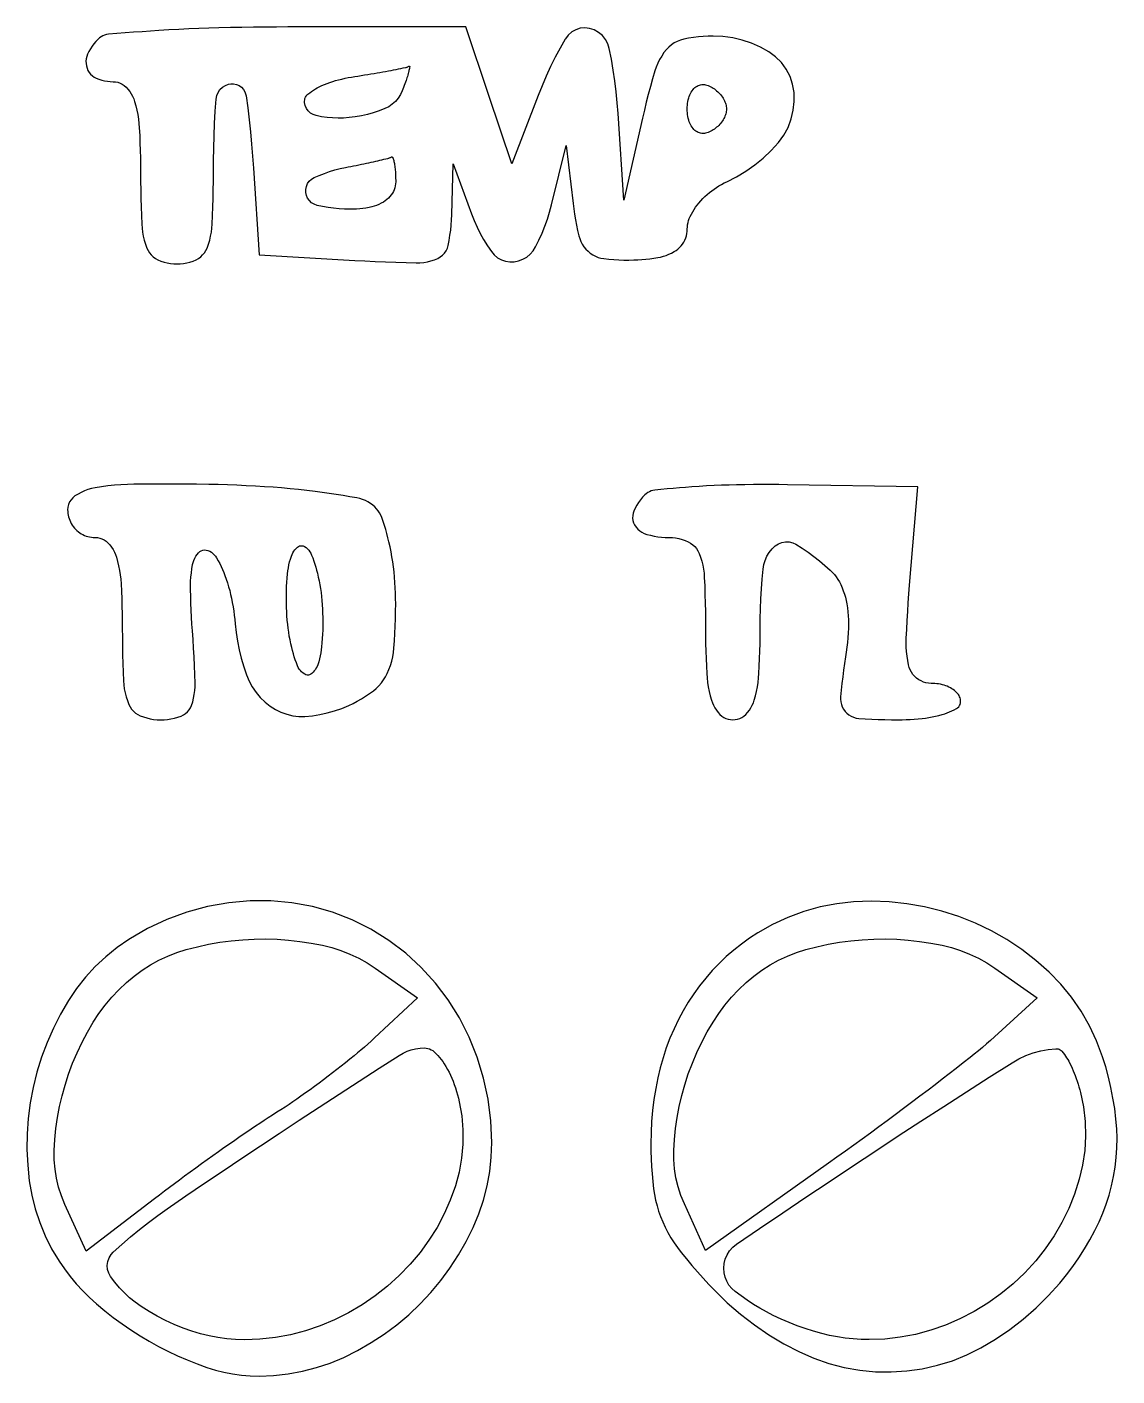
# Model space of a CAD drawing. Header units: millimetres. Extents: x -134 to 134, y -49 to 49.
# Drawn here: x 13.91 to 20.05, y -17.73 to -10.13 of the extents above; entities that cross this region are included whole.
import ezdxf

# ---------------------------------------------------------------- set-up
doc = ezdxf.new("R2010")
doc.units = ezdxf.units.MM
doc.header["$LTSCALE"] = 10
doc.header["$MEASUREMENT"] = 0

# ---------------------------------------------------------------- blocks, each defined once
blk = doc.blocks.new('DT0B-ULTRA_v_1')
at = {"color": 7, "linetype": 'Continuous', "lineweight": -3}
for points in [[(14.3062, -10.1943, 0), (14.2943, -10.2069, 0), (14.2833, -10.2202, 0), (14.273, -10.2342, 0), (14.2636, -10.2488, 0), (14.2551, -10.2639, 0), (14.2476, -10.2796, 0), (14.2428, -10.2922, 0), (14.2398, -10.3053, 0), (14.2384, -10.3188, 0), (14.2387, -10.3323, 0), (14.2408, -10.3456, 0), (14.2445, -10.3586, 0), (14.2497, -10.3705, 0), (14.2565, -10.3816, 0), (14.2647, -10.3917, 0), (14.2742, -10.4005, 0), (14.2848, -10.4081, 0), (14.2963, -10.4141, 0), (14.3115, -10.4201, 0), (14.3271, -10.4251, 0), (14.3431, -10.4291, 0), (14.3592, -10.4319, 0), (14.3755, -10.4336, 0), (14.3919, -10.4341, 0), (14.4053, -10.435, 0), (14.4185, -10.4377, 0), (14.4313, -10.442, 0), (14.4433, -10.448, 0), (14.4545, -10.4555, 0), (14.4646, -10.4645, 0), (14.4753, -10.4762, 0), (14.485, -10.4887, 0), (14.4936, -10.502, 0), (14.5011, -10.516, 0), (14.5075, -10.5305, 0), (14.5127, -10.5455, 0), (14.5195, -10.5699, 0), (14.5254, -10.5947, 0), (14.5302, -10.6196, 0), (14.5341, -10.6447, 0), (14.5371, -10.6699, 0), (14.539, -10.6952, 0), (14.5412, -10.7373, 0), (14.5429, -10.7794, 0), (14.5443, -10.8216, 0), (14.5453, -10.8638, 0), (14.5459, -10.9059, 0), (14.5461, -10.9481, 0), (14.5463, -10.9963, 0), (14.5468, -11.0444, 0), (14.5478, -11.0926, 0), (14.5491, -11.1407, 0), (14.5507, -11.1888, 0), (14.5528, -11.2369, 0), (14.5545, -11.26, 0), (14.5575, -11.283, 0), (14.5618, -11.3058, 0), (14.5673, -11.3283, 0), (14.5741, -11.3504, 0), (14.5821, -11.3722, 0), (14.5887, -11.3861, 0), (14.597, -11.3991, 0), (14.6069, -11.411, 0), (14.6181, -11.4216, 0), (14.6306, -11.4306, 0), (14.6442, -11.4381, 0), (14.6612, -11.4453, 0), (14.6787, -11.4513, 0), (14.6966, -11.456, 0), (14.7148, -11.4594, 0), (14.7332, -11.4614, 0), (14.7517, -11.4621, 0), (14.7702, -11.4614, 0), (14.7886, -11.4594, 0), (14.8068, -11.456, 0), (14.8247, -11.4513, 0), (14.8422, -11.4453, 0), (14.8592, -11.4381, 0), (14.8728, -11.4306, 0), (14.8853, -11.4216, 0), (14.8965, -11.411, 0), (14.9064, -11.3991, 0), (14.9147, -11.3861, 0), (14.9213, -11.3722, 0), (14.9293, -11.3504, 0), (14.9361, -11.3283, 0), (14.9416, -11.3058, 0), (14.9459, -11.283, 0), (14.9489, -11.26, 0), (14.9506, -11.2369, 0), (14.9527, -11.1888, 0), (14.9543, -11.1407, 0), (14.9556, -11.0926, 0), (14.9566, -11.0444, 0), (14.9571, -10.9963, 0), (14.9573, -10.9481, 0), (14.9577, -10.8787, 0), (14.959, -10.8093, 0), (14.9611, -10.74, 0), (14.964, -10.6706, 0), (14.9678, -10.6013, 0), (14.9724, -10.5321, 0), (14.9758, -10.513, 0), (14.9831, -10.495, 0), (14.994, -10.4789, 0), (15.008, -10.4655, 0), (15.0245, -10.4552, 0), (15.0428, -10.4486, 0), (15.0545, -10.4465, 0), (15.071, -10.4464, 0), (15.0871, -10.4497, 0), (15.1022, -10.4562, 0), (15.1156, -10.4658, 0), (15.1267, -10.4779, 0), (15.135, -10.4921, 0), (15.1402, -10.5077, 0), (15.1413, -10.5138, 0), (15.1504, -10.5817, 0), (15.1586, -10.6497, 0), (15.166, -10.7177, 0), (15.1725, -10.7859, 0), (15.1782, -10.8541, 0), (15.183, -10.9224, 0), (15.2143, -11.4107, 0), (15.754, -11.4418, 0), (15.8119, -11.445, 0), (15.8698, -11.4478, 0), (15.9277, -11.4503, 0), (15.9856, -11.4526, 0), (16.0436, -11.4545, 0), (16.1015, -11.456, 0), (16.1224, -11.4557, 0), (16.1432, -11.4538, 0), (16.1638, -11.4503, 0), (16.184, -11.4452, 0), (16.2039, -11.4386, 0), (16.2231, -11.4305, 0), (16.2371, -11.4225, 0), (16.2497, -11.4125, 0), (16.2607, -11.4007, 0), (16.2697, -11.3874, 0), (16.2766, -11.3728, 0), (16.2812, -11.3573, 0), (16.2868, -11.3289, 0), (16.2915, -11.3003, 0), (16.2954, -11.2715, 0), (16.2984, -11.2427, 0), (16.3005, -11.2138, 0), (16.3018, -11.1848, 0), (16.3099, -10.8967, 0), (16.4132, -11.1794, 0), (16.4278, -11.2169, 0), (16.4441, -11.2537, 0), (16.462, -11.2897, 0), (16.4815, -11.3249, 0), (16.5025, -11.3592, 0), (16.5251, -11.3925, 0), (16.541, -11.4111, 0), (16.5599, -11.4267, 0), (16.5813, -11.4386, 0), (16.6045, -11.4466, 0), (16.6287, -11.4503, 0), (16.6532, -11.4497, 0), (16.6783, -11.4447, 0), (16.7022, -11.4358, 0), (16.7244, -11.423, 0), (16.7442, -11.4069, 0), (16.7611, -11.3877, 0), (16.7747, -11.366, 0), (16.7935, -11.3279, 0), (16.8108, -11.2891, 0), (16.8266, -11.2497, 0), (16.8407, -11.2096, 0), (16.8533, -11.1691, 0), (16.8643, -11.128, 0), (16.9466, -10.7939, 0), (16.9859, -11.121, 0), (16.9899, -11.1515, 0), (16.9945, -11.1819, 0), (16.9996, -11.2122, 0), (17.0054, -11.2424, 0), (17.0117, -11.2724, 0), (17.0186, -11.3024, 0), (17.0235, -11.319, 0), (17.03, -11.335, 0), (17.038, -11.3503, 0), (17.0474, -11.3648, 0), (17.0582, -11.3783, 0), (17.0702, -11.3906, 0), (17.083, -11.4013, 0), (17.0968, -11.4106, 0), (17.1115, -11.4184, 0), (17.127, -11.4246, 0), (17.143, -11.4291, 0), (17.1594, -11.4319, 0), (17.1874, -11.4349, 0), (17.2154, -11.4372, 0), (17.2434, -11.4388, 0), (17.2715, -11.4397, 0), (17.2996, -11.4399, 0), (17.3277, -11.4394, 0), (17.3503, -11.4385, 0), (17.373, -11.4371, 0), (17.3956, -11.4351, 0), (17.4182, -11.4326, 0), (17.4406, -11.4295, 0), (17.4631, -11.426, 0), (17.4793, -11.4227, 0), (17.4953, -11.4185, 0), (17.5111, -11.4133, 0), (17.5265, -11.4072, 0), (17.5415, -11.4003, 0), (17.5561, -11.3924, 0), (17.567, -11.3855, 0), (17.5772, -11.3777, 0), (17.5867, -11.369, 0), (17.5954, -11.3596, 0), (17.6033, -11.3494, 0), (17.6103, -11.3386, 0), (17.6162, -11.3272, 0), (17.6212, -11.3154, 0), (17.625, -11.3032, 0), (17.6278, -11.2907, 0), (17.6295, -11.278, 0), (17.6301, -11.2653, 0), (17.6305, -11.253, 0), (17.6319, -11.2409, 0), (17.6342, -11.2289, 0), (17.6374, -11.2171, 0), (17.6415, -11.2056, 0), (17.6464, -11.1944, 0), (17.6533, -11.181, 0), (17.6607, -11.1678, 0), (17.6687, -11.155, 0), (17.6771, -11.1425, 0), (17.6861, -11.1303, 0), (17.6956, -11.1185, 0), (17.7065, -11.1059, 0), (17.7179, -11.0937, 0), (17.7297, -11.0819, 0), (17.742, -11.0706, 0), (17.7547, -11.0597, 0), (17.7677, -11.0493, 0), (17.7811, -11.0395, 0), (17.7948, -11.0302, 0), (17.8089, -11.0213, 0), (17.8233, -11.0131, 0), (17.838, -11.0054, 0), (17.853, -10.9982, 0), (17.9079, -10.9707, 0), (17.9607, -10.9392, 0), (18.0109, -10.9038, 0), (18.0584, -10.8648, 0), (18.1029, -10.8224, 0), (18.1441, -10.7768, 0), (18.174, -10.736, 0), (18.1982, -10.6917, 0), (18.2164, -10.6445, 0), (18.2282, -10.5954, 0), (18.2335, -10.5451, 0), (18.2321, -10.4946, 0), (18.2243, -10.449, 0), (18.2096, -10.4051, 0), (18.1883, -10.364, 0), (18.1609, -10.3266, 0), (18.1282, -10.2939, 0), (18.0908, -10.2666, 0), (18.0426, -10.2397, 0), (17.9921, -10.2174, 0), (17.9398, -10.1999, 0), (17.8861, -10.1873, 0), (17.8314, -10.1797, 0), (17.7763, -10.1771, 0), (17.7484, -10.1776, 0), (17.7204, -10.1791, 0), (17.6926, -10.1816, 0), (17.6648, -10.1851, 0), (17.6372, -10.1896, 0), (17.6097, -10.195, 0), (17.5914, -10.2, 0), (17.5736, -10.207, 0), (17.5568, -10.2159, 0), (17.541, -10.2265, 0), (17.5264, -10.2387, 0), (17.5132, -10.2524, 0), (17.4987, -10.2705, 0), (17.4856, -10.2895, 0), (17.4738, -10.3094, 0), (17.4634, -10.3301, 0), (17.4545, -10.3514, 0), (17.4472, -10.3733, 0), (17.4344, -10.4174, 0), (17.4221, -10.4616, 0), (17.4103, -10.506, 0), (17.3989, -10.5504, 0), (17.3881, -10.595, 0), (17.3777, -10.6397, 0), (17.273, -11.1023, 0), (17.2403, -10.614, 0), (17.2355, -10.5525, 0), (17.2292, -10.4911, 0), (17.2215, -10.4298, 0), (17.2124, -10.3688, 0), (17.2019, -10.308, 0), (17.19, -10.2474, 0), (17.1817, -10.2207, 0), (17.1685, -10.196, 0), (17.1509, -10.1743, 0), (17.1295, -10.1563, 0), (17.1051, -10.1427, 0), (17.0785, -10.1339, 0), (17.0524, -10.1308, 0), (17.0261, -10.1331, 0), (17.001, -10.1409, 0), (16.978, -10.1537, 0), (16.9581, -10.1711, 0), (16.9423, -10.1922, 0), (16.9415, -10.1936, 0), (16.9127, -10.2448, 0), (16.8852, -10.2968, 0), (16.8591, -10.3494, 0), (16.8344, -10.4028, 0), (16.8111, -10.4567, 0), (16.7891, -10.5112, 0), (16.6399, -10.8967, 0), (16.5102, -10.5112, 0), (16.3805, -10.1257, 0), (15.3777, -10.1257, 0), (15.3128, -10.1259, 0), (15.2479, -10.1263, 0), (15.183, -10.127, 0), (15.1181, -10.1279, 0), (15.0532, -10.1292, 0), (14.9884, -10.1307, 0), (14.9318, -10.1323, 0), (14.8753, -10.1343, 0), (14.8187, -10.1367, 0), (14.7622, -10.1394, 0), (14.7057, -10.1424, 0), (14.6492, -10.1459, 0), (14.6019, -10.149, 0), (14.5545, -10.1522, 0), (14.5072, -10.1557, 0), (14.4599, -10.1592, 0), (14.4126, -10.163, 0), (14.3653, -10.1669, 0), (14.3543, -10.1684, 0), (14.3436, -10.1713, 0), (14.3333, -10.1753, 0), (14.3236, -10.1806, 0), (14.3145, -10.1869, 0), (14.3062, -10.1943, 0)], [(16.0225, -10.4855, 0), (16.0124, -10.5073, 0), (15.9994, -10.5275, 0), (15.9838, -10.5458, 0), (15.9659, -10.5618, 0), (15.9459, -10.5752, 0), (15.9244, -10.5858, 0), (15.8919, -10.5982, 0), (15.8589, -10.6091, 0), (15.8255, -10.6183, 0), (15.7916, -10.626, 0), (15.7574, -10.6321, 0), (15.723, -10.6366, 0), (15.6918, -10.639, 0), (15.6605, -10.6397, 0), (15.6292, -10.6387, 0), (15.5981, -10.636, 0), (15.5671, -10.6315, 0), (15.5364, -10.6254, 0), (15.5198, -10.6197, 0), (15.5048, -10.6108, 0), (15.492, -10.5988, 0), (15.4819, -10.5845, 0), (15.475, -10.5684, 0), (15.4716, -10.5512, 0), (15.4713, -10.5438, 0), (15.4719, -10.5362, 0), (15.4736, -10.5287, 0), (15.4763, -10.5216, 0), (15.4801, -10.515, 0), (15.4849, -10.5091, 0), (15.4905, -10.5039, 0), (15.5005, -10.4962, 0), (15.5108, -10.4889, 0), (15.5213, -10.4819, 0), (15.5321, -10.4753, 0), (15.5431, -10.4692, 0), (15.5543, -10.4634, 0), (15.5691, -10.4564, 0), (15.5841, -10.4499, 0), (15.5992, -10.4438, 0), (15.6146, -10.4382, 0), (15.6301, -10.433, 0), (15.6457, -10.4284, 0), (15.6636, -10.4235, 0), (15.6815, -10.4191, 0), (15.6995, -10.415, 0), (15.7176, -10.4113, 0), (15.7358, -10.4079, 0), (15.754, -10.405, 0), (15.7723, -10.4022, 0), (15.7907, -10.3993, 0), (15.809, -10.3964, 0), (15.8273, -10.3935, 0), (15.8456, -10.3905, 0), (15.8639, -10.3874, 0), (15.88, -10.3847, 0), (15.8961, -10.3819, 0), (15.9121, -10.3791, 0), (15.9282, -10.3762, 0), (15.9442, -10.3732, 0), (15.9603, -10.3702, 0), (15.9738, -10.3676, 0), (15.9874, -10.365, 0), (16.0009, -10.3623, 0), (16.0144, -10.3596, 0), (16.028, -10.3569, 0), (16.0415, -10.3542, 0), (16.0446, -10.3535, 0), (16.0477, -10.3525, 0), (16.0507, -10.3514, 0), (16.0536, -10.35, 0), (16.0565, -10.3485, 0), (16.0592, -10.3467, 0), (16.0592, -10.3467, 0), (16.0604, -10.3462, 0), (16.0604, -10.3462, 0), (16.0618, -10.3462, 0), (16.0618, -10.3462, 0), (16.0631, -10.3468, 0), (16.0631, -10.3468, 0), (16.064, -10.3479, 0), (16.064, -10.3479, 0), (16.0644, -10.3492, 0), (16.0644, -10.3492, 0), (16.0644, -10.3492, 0), (16.0634, -10.3552, 0), (16.0624, -10.3605, 0), (16.0614, -10.3657, 0), (16.0602, -10.3708, 0), (16.059, -10.376, 0), (16.0577, -10.3811, 0), (16.0555, -10.3889, 0), (16.0533, -10.3967, 0), (16.0511, -10.4044, 0), (16.0487, -10.4121, 0), (16.0462, -10.4198, 0), (16.0436, -10.4274, 0), (16.0402, -10.4371, 0), (16.0368, -10.4468, 0), (16.0333, -10.4566, 0), (16.0297, -10.4662, 0), (16.0261, -10.4759, 0), (16.0225, -10.4855, 0)], [(17.8511, -10.5883, 0), (17.8509, -10.5952, 0), (17.8502, -10.602, 0), (17.849, -10.6088, 0), (17.8474, -10.6155, 0), (17.8453, -10.622, 0), (17.8428, -10.6284, 0), (17.8396, -10.6355, 0), (17.836, -10.6424, 0), (17.8321, -10.6491, 0), (17.8279, -10.6557, 0), (17.8234, -10.662, 0), (17.8186, -10.6681, 0), (17.8133, -10.6743, 0), (17.8077, -10.6803, 0), (17.8018, -10.686, 0), (17.7957, -10.6914, 0), (17.7894, -10.6966, 0), (17.7828, -10.7014, 0), (17.7763, -10.7058, 0), (17.7695, -10.7099, 0), (17.7625, -10.7137, 0), (17.7553, -10.7171, 0), (17.748, -10.7201, 0), (17.7406, -10.7228, 0), (17.7337, -10.7247, 0), (17.7267, -10.7259, 0), (17.7196, -10.7263, 0), (17.7125, -10.7259, 0), (17.7055, -10.7249, 0), (17.6986, -10.723, 0), (17.6917, -10.7204, 0), (17.6851, -10.7172, 0), (17.6788, -10.7134, 0), (17.6729, -10.7089, 0), (17.6675, -10.704, 0), (17.6625, -10.6985, 0), (17.6571, -10.6914, 0), (17.6522, -10.6839, 0), (17.6479, -10.6761, 0), (17.6441, -10.668, 0), (17.6409, -10.6597, 0), (17.6383, -10.6511, 0), (17.6358, -10.6408, 0), (17.6337, -10.6305, 0), (17.6321, -10.62, 0), (17.631, -10.6095, 0), (17.6303, -10.5989, 0), (17.6301, -10.5883, 0), (17.6303, -10.5777, 0), (17.631, -10.5672, 0), (17.6321, -10.5567, 0), (17.6337, -10.5462, 0), (17.6358, -10.5358, 0), (17.6383, -10.5255, 0), (17.6409, -10.517, 0), (17.6441, -10.5086, 0), (17.6479, -10.5005, 0), (17.6522, -10.4927, 0), (17.6571, -10.4852, 0), (17.6625, -10.4781, 0), (17.6675, -10.4727, 0), (17.6729, -10.4677, 0), (17.6788, -10.4633, 0), (17.6851, -10.4594, 0), (17.6917, -10.4562, 0), (17.6986, -10.4536, 0), (17.7055, -10.4518, 0), (17.7125, -10.4507, 0), (17.7196, -10.4504, 0), (17.7267, -10.4508, 0), (17.7337, -10.4519, 0), (17.7406, -10.4538, 0), (17.748, -10.4565, 0), (17.7553, -10.4596, 0), (17.7625, -10.463, 0), (17.7695, -10.4667, 0), (17.7763, -10.4708, 0), (17.7828, -10.4752, 0), (17.7894, -10.4801, 0), (17.7957, -10.4852, 0), (17.8018, -10.4907, 0), (17.8077, -10.4964, 0), (17.8133, -10.5023, 0), (17.8186, -10.5085, 0), (17.8234, -10.5147, 0), (17.8279, -10.521, 0), (17.8321, -10.5275, 0), (17.836, -10.5343, 0), (17.8396, -10.5412, 0), (17.8428, -10.5482, 0), (17.8453, -10.5546, 0), (17.8474, -10.5612, 0), (17.849, -10.5679, 0), (17.8502, -10.5746, 0), (17.8509, -10.5815, 0), (17.8511, -10.5883, 0)], [(15.9853, -10.9995, 0), (15.9848, -11.0107, 0), (15.9832, -11.0218, 0), (15.9806, -11.0327, 0), (15.977, -11.0433, 0), (15.9725, -11.0535, 0), (15.967, -11.0633, 0), (15.9603, -11.073, 0), (15.9529, -11.0823, 0), (15.9448, -11.0909, 0), (15.936, -11.0989, 0), (15.9267, -11.1061, 0), (15.9168, -11.1126, 0), (15.9041, -11.1197, 0), (15.891, -11.1261, 0), (15.8775, -11.1317, 0), (15.8638, -11.1365, 0), (15.8498, -11.1404, 0), (15.8356, -11.1436, 0), (15.8178, -11.1467, 0), (15.8, -11.1492, 0), (15.7822, -11.1512, 0), (15.7642, -11.1526, 0), (15.7463, -11.1534, 0), (15.7283, -11.1537, 0), (15.697, -11.1531, 0), (15.6657, -11.1512, 0), (15.6345, -11.1481, 0), (15.6035, -11.1438, 0), (15.5727, -11.1382, 0), (15.5421, -11.1314, 0), (15.5259, -11.1257, 0), (15.5111, -11.1168, 0), (15.4985, -11.105, 0), (15.4885, -11.091, 0), (15.4816, -11.0753, 0), (15.478, -11.0584, 0), (15.4779, -11.0414, 0), (15.4814, -11.0247, 0), (15.4882, -11.009, 0), (15.4981, -10.9951, 0), (15.5106, -10.9836, 0), (15.5253, -10.9749, 0), (15.5538, -10.9624, 0), (15.5828, -10.9511, 0), (15.6122, -10.941, 0), (15.642, -10.9321, 0), (15.6722, -10.9244, 0), (15.7026, -10.9179, 0), (15.7177, -10.9149, 0), (15.7328, -10.912, 0), (15.7479, -10.909, 0), (15.7629, -10.906, 0), (15.778, -10.9029, 0), (15.7931, -10.8998, 0), (15.8065, -10.897, 0), (15.8199, -10.8941, 0), (15.8333, -10.8912, 0), (15.8467, -10.8883, 0), (15.8601, -10.8853, 0), (15.8735, -10.8823, 0), (15.8847, -10.8797, 0), (15.896, -10.8771, 0), (15.9072, -10.8745, 0), (15.9184, -10.8719, 0), (15.9297, -10.8692, 0), (15.9409, -10.8665, 0), (15.9441, -10.8657, 0), (15.9473, -10.8647, 0), (15.9505, -10.8635, 0), (15.9536, -10.8623, 0), (15.9566, -10.8609, 0), (15.9596, -10.8593, 0), (15.9609, -10.8588, 0), (15.9624, -10.8585, 0), (15.9638, -10.8585, 0), (15.9653, -10.8589, 0), (15.9666, -10.8595, 0), (15.9677, -10.8604, 0), (15.9687, -10.8615, 0), (15.9694, -10.8628, 0), (15.9694, -10.8628, 0), (15.9712, -10.8684, 0), (15.9728, -10.8736, 0), (15.9742, -10.8788, 0), (15.9755, -10.8841, 0), (15.9767, -10.8894, 0), (15.9777, -10.8947, 0), (15.9791, -10.9024, 0), (15.9803, -10.9102, 0), (15.9813, -10.918, 0), (15.9822, -10.9257, 0), (15.9829, -10.9335, 0), (15.9835, -10.9413, 0), (15.984, -10.951, 0), (15.9845, -10.9607, 0), (15.9848, -10.9704, 0), (15.9851, -10.9801, 0), (15.9852, -10.9898, 0), (15.9853, -10.9995, 0)], [(14.1349, -12.8477, 0), (14.1352, -12.8579, 0), (14.1362, -12.8681, 0), (14.1379, -12.8781, 0), (14.1402, -12.8881, 0), (14.1431, -12.8978, 0), (14.1467, -12.9074, 0), (14.1508, -12.9167, 0), (14.1556, -12.9257, 0), (14.161, -12.9344, 0), (14.1669, -12.9427, 0), (14.1733, -12.9507, 0), (14.1802, -12.9582, 0), (14.1876, -12.9652, 0), (14.1954, -12.9717, 0), (14.2036, -12.9776, 0), (14.2121, -12.983, 0), (14.221, -12.9879, 0), (14.2303, -12.9922, 0), (14.2397, -12.9958, 0), (14.2493, -12.9988, 0), (14.2591, -13.0011, 0), (14.269, -13.0028, 0), (14.279, -13.0038, 0), (14.2891, -13.0041, 0), (14.3025, -13.005, 0), (14.3157, -13.0076, 0), (14.3285, -13.012, 0), (14.3405, -13.018, 0), (14.3517, -13.0255, 0), (14.3618, -13.0344, 0), (14.3725, -13.0462, 0), (14.3822, -13.0587, 0), (14.3908, -13.072, 0), (14.3983, -13.086, 0), (14.4047, -13.1005, 0), (14.4099, -13.1155, 0), (14.4167, -13.1399, 0), (14.4226, -13.1646, 0), (14.4274, -13.1895, 0), (14.4313, -13.2146, 0), (14.4343, -13.2399, 0), (14.4362, -13.2652, 0), (14.4384, -13.3073, 0), (14.4401, -13.3494, 0), (14.4415, -13.3916, 0), (14.4425, -13.4338, 0), (14.4431, -13.4759, 0), (14.4433, -13.5181, 0), (14.4435, -13.5671, 0), (14.444, -13.6162, 0), (14.445, -13.6652, 0), (14.4462, -13.7142, 0), (14.4479, -13.7632, 0), (14.4499, -13.8122, 0), (14.4516, -13.835, 0), (14.4546, -13.8576, 0), (14.459, -13.88, 0), (14.4646, -13.9021, 0), (14.4716, -13.9238, 0), (14.4798, -13.9451, 0), (14.4867, -13.959, 0), (14.4954, -13.9719, 0), (14.5056, -13.9835, 0), (14.5173, -13.9938, 0), (14.5302, -14.0024, 0), (14.5441, -14.0092, 0), (14.5625, -14.0162, 0), (14.5813, -14.0219, 0), (14.6004, -14.0263, 0), (14.6197, -14.0295, 0), (14.6392, -14.0315, 0), (14.6588, -14.0321, 0), (14.6785, -14.0315, 0), (14.6981, -14.0297, 0), (14.7175, -14.0268, 0), (14.7368, -14.0227, 0), (14.7557, -14.0175, 0), (14.7743, -14.0111, 0), (14.7875, -14.005, 0), (14.7997, -13.9971, 0), (14.8106, -13.9875, 0), (14.82, -13.9765, 0), (14.8278, -13.9642, 0), (14.8336, -13.9509, 0), (14.8402, -13.9306, 0), (14.8455, -13.9099, 0), (14.8495, -13.889, 0), (14.8522, -13.8678, 0), (14.8536, -13.8465, 0), (14.8536, -13.8252, 0), (14.8519, -13.7761, 0), (14.85, -13.7271, 0), (14.8477, -13.678, 0), (14.845, -13.629, 0), (14.842, -13.58, 0), (14.8387, -13.5311, 0), (14.8361, -13.4922, 0), (14.8338, -13.4532, 0), (14.8319, -13.4143, 0), (14.8303, -13.3754, 0), (14.829, -13.3364, 0), (14.828, -13.2974, 0), (14.8279, -13.274, 0), (14.8287, -13.2505, 0), (14.8303, -13.2271, 0), (14.8327, -13.2037, 0), (14.8359, -13.1805, 0), (14.8399, -13.1574, 0), (14.8429, -13.145, 0), (14.8469, -13.133, 0), (14.852, -13.1214, 0), (14.8582, -13.1103, 0), (14.8653, -13.0997, 0), (14.8734, -13.0899, 0), (14.8804, -13.0835, 0), (14.8887, -13.0786, 0), (14.8977, -13.0754, 0), (14.9072, -13.0741, 0), (14.9167, -13.0748, 0), (14.9259, -13.0773, 0), (14.936, -13.0818, 0), (14.9455, -13.0875, 0), (14.9543, -13.0942, 0), (14.9623, -13.1018, 0), (14.9693, -13.1103, 0), (14.9754, -13.1196, 0), (14.9843, -13.1354, 0), (14.9927, -13.1516, 0), (15.0007, -13.1679, 0), (15.0082, -13.1845, 0), (15.0153, -13.2013, 0), (15.0219, -13.2183, 0), (15.0294, -13.2393, 0), (15.0364, -13.2606, 0), (15.0429, -13.282, 0), (15.0489, -13.3036, 0), (15.0543, -13.3253, 0), (15.0591, -13.3471, 0), (15.0638, -13.3709, 0), (15.068, -13.3947, 0), (15.0718, -13.4187, 0), (15.075, -13.4427, 0), (15.0778, -13.4667, 0), (15.0801, -13.4908, 0), (15.0854, -13.5399, 0), (15.0929, -13.5888, 0), (15.1025, -13.6373, 0), (15.1142, -13.6853, 0), (15.1281, -13.7327, 0), (15.144, -13.7795, 0), (15.1586, -13.8139, 0), (15.1765, -13.8468, 0), (15.1976, -13.8777, 0), (15.2216, -13.9063, 0), (15.2484, -13.9325, 0), (15.2776, -13.9558, 0), (15.3068, -13.9744, 0), (15.338, -13.9896, 0), (15.3706, -14.0011, 0), (15.4044, -14.0089, 0), (15.4388, -14.0128, 0), (15.4734, -14.0128, 0), (15.5159, -14.009, 0), (15.558, -14.0026, 0), (15.5997, -13.9936, 0), (15.6407, -13.9821, 0), (15.681, -13.9681, 0), (15.7203, -13.9516, 0), (15.7448, -13.9399, 0), (15.7689, -13.9273, 0), (15.7925, -13.9137, 0), (15.8156, -13.8993, 0), (15.8381, -13.8841, 0), (15.8601, -13.868, 0), (15.8761, -13.8547, 0), (15.8911, -13.8401, 0), (15.9048, -13.8244, 0), (15.9172, -13.8076, 0), (15.9282, -13.7899, 0), (15.9377, -13.7713, 0), (15.9474, -13.7486, 0), (15.9557, -13.7254, 0), (15.9627, -13.7017, 0), (15.9683, -13.6776, 0), (15.9725, -13.6532, 0), (15.9752, -13.6287, 0), (15.9783, -13.5871, 0), (15.9808, -13.5455, 0), (15.9828, -13.5038, 0), (15.9842, -13.4621, 0), (15.985, -13.4204, 0), (15.9853, -13.3787, 0), (15.985, -13.3485, 0), (15.9842, -13.3184, 0), (15.9829, -13.2882, 0), (15.9811, -13.2581, 0), (15.9787, -13.228, 0), (15.9758, -13.198, 0), (15.9726, -13.1696, 0), (15.9687, -13.1412, 0), (15.9643, -13.113, 0), (15.9593, -13.0848, 0), (15.9537, -13.0568, 0), (15.9475, -13.0288, 0), (15.9419, -13.0056, 0), (15.9358, -12.9826, 0), (15.9292, -12.9596, 0), (15.9221, -12.9369, 0), (15.9145, -12.9142, 0), (15.9065, -12.8918, 0), (15.9009, -12.8786, 0), (15.8941, -12.8659, 0), (15.8863, -12.8539, 0), (15.8774, -12.8426, 0), (15.8675, -12.8322, 0), (15.8568, -12.8227, 0), (15.8433, -12.8127, 0), (15.8291, -12.8039, 0), (15.8141, -12.7963, 0), (15.7986, -12.7899, 0), (15.7826, -12.7849, 0), (15.7663, -12.7813, 0), (15.7273, -12.7744, 0), (15.6884, -12.7679, 0), (15.6494, -12.7618, 0), (15.6103, -12.7559, 0), (15.5712, -12.7504, 0), (15.532, -12.7453, 0), (15.4845, -12.7395, 0), (15.4369, -12.7342, 0), (15.3893, -12.7294, 0), (15.3416, -12.7251, 0), (15.2939, -12.7213, 0), (15.2461, -12.7179, 0), (15.1937, -12.7148, 0), (15.1413, -12.712, 0), (15.0889, -12.7096, 0), (15.0365, -12.7077, 0), (14.9841, -12.7062, 0), (14.9316, -12.7051, 0), (14.8611, -12.704, 0), (14.7905, -12.7033, 0), (14.72, -12.7029, 0), (14.6495, -12.7028, 0), (14.579, -12.7031, 0), (14.5084, -12.7037, 0), (14.4717, -12.7046, 0), (14.435, -12.7065, 0), (14.3984, -12.7094, 0), (14.3619, -12.7134, 0), (14.3255, -12.7183, 0), (14.2893, -12.7243, 0), (14.2692, -12.7286, 0), (14.2496, -12.7343, 0), (14.2303, -12.7413, 0), (14.2116, -12.7497, 0), (14.1935, -12.7593, 0), (14.1762, -12.7701, 0), (14.1643, -12.7797, 0), (14.1541, -12.791, 0), (14.1459, -12.8038, 0), (14.1398, -12.8178, 0), (14.1361, -12.8325, 0), (14.1349, -12.8477, 0)], [(17.3903, -12.7642, 0), (17.3777, -12.7776, 0), (17.366, -12.7918, 0), (17.3552, -12.8066, 0), (17.3453, -12.8222, 0), (17.3365, -12.8383, 0), (17.3287, -12.855, 0), (17.3243, -12.8677, 0), (17.322, -12.881, 0), (17.3217, -12.8945, 0), (17.3235, -12.9079, 0), (17.3273, -12.9208, 0), (17.3331, -12.933, 0), (17.3412, -12.9454, 0), (17.3509, -12.9567, 0), (17.362, -12.9665, 0), (17.3743, -12.9749, 0), (17.3875, -12.9816, 0), (17.4015, -12.9866, 0), (17.422, -12.9919, 0), (17.4428, -12.9963, 0), (17.4638, -12.9997, 0), (17.4849, -13.0022, 0), (17.5061, -13.0036, 0), (17.5273, -13.0041, 0), (17.5458, -13.0048, 0), (17.5642, -13.0068, 0), (17.5824, -13.0102, 0), (17.6003, -13.0149, 0), (17.6178, -13.0209, 0), (17.6348, -13.0282, 0), (17.6483, -13.0356, 0), (17.6608, -13.0447, 0), (17.6721, -13.0552, 0), (17.682, -13.0671, 0), (17.6903, -13.0801, 0), (17.6969, -13.0941, 0), (17.7049, -13.1158, 0), (17.7117, -13.138, 0), (17.7172, -13.1605, 0), (17.7215, -13.1832, 0), (17.7245, -13.2062, 0), (17.7262, -13.2293, 0), (17.7282, -13.2774, 0), (17.7299, -13.3255, 0), (17.7312, -13.3737, 0), (17.7321, -13.4218, 0), (17.7327, -13.47, 0), (17.7329, -13.5181, 0), (17.7331, -13.5603, 0), (17.7337, -13.6025, 0), (17.7347, -13.6446, 0), (17.736, -13.6868, 0), (17.7378, -13.7289, 0), (17.74, -13.771, 0), (17.7419, -13.7964, 0), (17.7448, -13.8216, 0), (17.7487, -13.8467, 0), (17.7536, -13.8716, 0), (17.7595, -13.8963, 0), (17.7663, -13.9207, 0), (17.7715, -13.9357, 0), (17.7778, -13.9503, 0), (17.7854, -13.9642, 0), (17.794, -13.9775, 0), (17.8037, -13.9901, 0), (17.8144, -14.0018, 0), (17.8245, -14.0107, 0), (17.8356, -14.0182, 0), (17.8477, -14.0242, 0), (17.8604, -14.0286, 0), (17.8736, -14.0312, 0), (17.8871, -14.0321, 0), (17.9005, -14.0312, 0), (17.9137, -14.0286, 0), (17.9265, -14.0242, 0), (17.9385, -14.0182, 0), (17.9497, -14.0107, 0), (17.9598, -14.0018, 0), (17.9704, -13.9901, 0), (17.9801, -13.9775, 0), (17.9888, -13.9642, 0), (17.9963, -13.9503, 0), (18.0027, -13.9357, 0), (18.0079, -13.9207, 0), (18.0147, -13.8963, 0), (18.0205, -13.8716, 0), (18.0254, -13.8467, 0), (18.0293, -13.8216, 0), (18.0322, -13.7964, 0), (18.0342, -13.771, 0), (18.0363, -13.7289, 0), (18.0381, -13.6868, 0), (18.0395, -13.6446, 0), (18.0405, -13.6025, 0), (18.0411, -13.5603, 0), (18.0413, -13.5181, 0), (18.0417, -13.4621, 0), (18.043, -13.4061, 0), (18.0453, -13.3501, 0), (18.0484, -13.2942, 0), (18.0523, -13.2383, 0), (18.0572, -13.1825, 0), (18.0613, -13.1574, 0), (18.0685, -13.1331, 0), (18.0789, -13.1098, 0), (18.0923, -13.0882, 0), (18.1083, -13.0684, 0), (18.1267, -13.0509, 0), (18.144, -13.0394, 0), (18.1632, -13.0316, 0), (18.1836, -13.028, 0), (18.2044, -13.0286, 0), (18.2245, -13.0335, 0), (18.2433, -13.0424, 0), (18.2775, -13.0641, 0), (18.3111, -13.087, 0), (18.3438, -13.1109, 0), (18.3757, -13.136, 0), (18.4068, -13.1621, 0), (18.4369, -13.1893, 0), (18.4488, -13.2011, 0), (18.4599, -13.2136, 0), (18.4701, -13.2268, 0), (18.4795, -13.2406, 0), (18.488, -13.2551, 0), (18.4956, -13.27, 0), (18.5032, -13.2874, 0), (18.5101, -13.3052, 0), (18.5163, -13.3232, 0), (18.5216, -13.3415, 0), (18.5261, -13.36, 0), (18.5298, -13.3786, 0), (18.5334, -13.4011, 0), (18.5361, -13.4237, 0), (18.5381, -13.4464, 0), (18.5392, -13.4691, 0), (18.5396, -13.4919, 0), (18.5391, -13.5146, 0), (18.5378, -13.5419, 0), (18.536, -13.5692, 0), (18.5336, -13.5964, 0), (18.5306, -13.6235, 0), (18.527, -13.6506, 0), (18.5229, -13.6776, 0), (18.5171, -13.7148, 0), (18.5117, -13.7521, 0), (18.5067, -13.7895, 0), (18.5022, -13.8269, 0), (18.4981, -13.8644, 0), (18.4944, -13.9019, 0), (18.494, -13.9167, 0), (18.4956, -13.9315, 0), (18.4991, -13.9459, 0), (18.5044, -13.9598, 0), (18.5115, -13.9728, 0), (18.5202, -13.9848, 0), (18.5304, -13.9955, 0), (18.5419, -14.0047, 0), (18.5545, -14.0122, 0), (18.5681, -14.0181, 0), (18.5823, -14.0221, 0), (18.5969, -14.0241, 0), (18.6338, -14.0265, 0), (18.6707, -14.0285, 0), (18.7077, -14.0301, 0), (18.7447, -14.0312, 0), (18.7817, -14.0319, 0), (18.8187, -14.0321, 0), (18.8413, -14.0319, 0), (18.8639, -14.0313, 0), (18.8865, -14.0302, 0), (18.9091, -14.0288, 0), (18.9316, -14.0269, 0), (18.9541, -14.0246, 0), (18.9734, -14.0222, 0), (18.9926, -14.0193, 0), (19.0117, -14.0157, 0), (19.0307, -14.0117, 0), (19.0496, -14.0071, 0), (19.0683, -14.0019, 0), (19.0821, -13.9976, 0), (19.0958, -13.9928, 0), (19.1093, -13.9876, 0), (19.1226, -13.9818, 0), (19.1356, -13.9756, 0), (19.1485, -13.9689, 0), (19.1552, -13.9645, 0), (19.161, -13.9589, 0), (19.1657, -13.9524, 0), (19.1692, -13.9451, 0), (19.1713, -13.9373, 0), (19.1721, -13.9293, 0), (19.1717, -13.9223, 0), (19.1706, -13.9154, 0), (19.1688, -13.9087, 0), (19.1663, -13.9022, 0), (19.1631, -13.8959, 0), (19.1592, -13.8901, 0), (19.1541, -13.8836, 0), (19.1486, -13.8774, 0), (19.1428, -13.8716, 0), (19.1365, -13.8662, 0), (19.1299, -13.8613, 0), (19.123, -13.8567, 0), (19.1146, -13.8518, 0), (19.1058, -13.8473, 0), (19.0969, -13.8433, 0), (19.0878, -13.8398, 0), (19.0784, -13.8367, 0), (19.069, -13.8342, 0), (19.0585, -13.8318, 0), (19.0479, -13.8299, 0), (19.0373, -13.8284, 0), (19.0266, -13.8274, 0), (19.0159, -13.8267, 0), (19.0051, -13.8265, 0), (18.9905, -13.8257, 0), (18.976, -13.8231, 0), (18.9619, -13.819, 0), (18.9484, -13.8132, 0), (18.9356, -13.806, 0), (18.9238, -13.7973, 0), (18.9128, -13.7872, 0), (18.9031, -13.776, 0), (18.8947, -13.7637, 0), (18.8876, -13.7506, 0), (18.8821, -13.7368, 0), (18.8781, -13.7225, 0), (18.8733, -13.6978, 0), (18.8695, -13.6729, 0), (18.8668, -13.6479, 0), (18.8652, -13.6228, 0), (18.8647, -13.5976, 0), (18.8652, -13.5724, 0), (18.8676, -13.5223, 0), (18.8702, -13.4722, 0), (18.8732, -13.4222, 0), (18.8766, -13.3721, 0), (18.8802, -13.3221, 0), (18.8842, -13.2721, 0), (18.9302, -12.7177, 0), (18.1945, -12.7066, 0), (18.1467, -12.706, 0), (18.0989, -12.7057, 0), (18.0511, -12.7057, 0), (18.0033, -12.706, 0), (17.9555, -12.7065, 0), (17.9077, -12.7074, 0), (17.8655, -12.7084, 0), (17.8234, -12.7098, 0), (17.7812, -12.7115, 0), (17.7391, -12.7136, 0), (17.6969, -12.7161, 0), (17.6548, -12.7189, 0), (17.6201, -12.7215, 0), (17.5853, -12.7243, 0), (17.5506, -12.7273, 0), (17.5158, -12.7305, 0), (17.4811, -12.7338, 0), (17.4464, -12.7374, 0), (17.436, -12.7391, 0), (17.4258, -12.742, 0), (17.4161, -12.746, 0), (17.4068, -12.751, 0), (17.3982, -12.7571, 0), (17.3903, -12.7642, 0)], [(15.5741, -13.4788, 0), (15.5739, -13.5025, 0), (15.5734, -13.5262, 0), (15.5724, -13.5499, 0), (15.5711, -13.5736, 0), (15.5695, -13.5972, 0), (15.5674, -13.6208, 0), (15.5655, -13.6379, 0), (15.5628, -13.6548, 0), (15.5595, -13.6717, 0), (15.5555, -13.6884, 0), (15.5509, -13.7049, 0), (15.5456, -13.7213, 0), (15.5419, -13.7307, 0), (15.5373, -13.7398, 0), (15.5321, -13.7485, 0), (15.5261, -13.7567, 0), (15.5194, -13.7644, 0), (15.5121, -13.7715, 0), (15.5063, -13.7757, 0), (15.4997, -13.7786, 0), (15.4927, -13.78, 0), (15.4856, -13.78, 0), (15.4786, -13.7785, 0), (15.4721, -13.7756, 0), (15.4721, -13.7756, 0), (15.4627, -13.7691, 0), (15.4547, -13.7623, 0), (15.4476, -13.7546, 0), (15.4413, -13.7462, 0), (15.4359, -13.7372, 0), (15.4315, -13.7277, 0), (15.4251, -13.7108, 0), (15.419, -13.6938, 0), (15.4133, -13.6767, 0), (15.408, -13.6594, 0), (15.4032, -13.642, 0), (15.3987, -13.6245, 0), (15.3937, -13.603, 0), (15.3892, -13.5814, 0), (15.3852, -13.5597, 0), (15.3817, -13.538, 0), (15.3786, -13.5161, 0), (15.376, -13.4942, 0), (15.3737, -13.4705, 0), (15.3719, -13.4468, 0), (15.3704, -13.4231, 0), (15.3693, -13.3993, 0), (15.3687, -13.3755, 0), (15.3685, -13.3518, 0), (15.3687, -13.3281, 0), (15.3692, -13.3044, 0), (15.3702, -13.2807, 0), (15.3715, -13.257, 0), (15.3731, -13.2334, 0), (15.3752, -13.2098, 0), (15.3771, -13.1927, 0), (15.3798, -13.1758, 0), (15.3831, -13.1589, 0), (15.3871, -13.1422, 0), (15.3917, -13.1257, 0), (15.397, -13.1094, 0), (15.4007, -13.0999, 0), (15.4053, -13.0908, 0), (15.4105, -13.0821, 0), (15.4165, -13.0739, 0), (15.4232, -13.0662, 0), (15.4305, -13.0591, 0), (15.4363, -13.0549, 0), (15.4429, -13.052, 0), (15.4499, -13.0506, 0), (15.457, -13.0506, 0), (15.464, -13.0521, 0), (15.4705, -13.055, 0), (15.4705, -13.055, 0), (15.4799, -13.0615, 0), (15.4878, -13.0684, 0), (15.495, -13.076, 0), (15.5013, -13.0844, 0), (15.5067, -13.0934, 0), (15.5111, -13.1029, 0), (15.5175, -13.1198, 0), (15.5236, -13.1368, 0), (15.5293, -13.1539, 0), (15.5346, -13.1712, 0), (15.5394, -13.1886, 0), (15.5439, -13.2061, 0), (15.5489, -13.2276, 0), (15.5534, -13.2492, 0), (15.5574, -13.2709, 0), (15.5609, -13.2927, 0), (15.564, -13.3145, 0), (15.5666, -13.3364, 0), (15.5689, -13.3601, 0), (15.5707, -13.3838, 0), (15.5722, -13.4075, 0), (15.5733, -13.4313, 0), (15.5739, -13.4551, 0), (15.5741, -13.4788, 0)], [(14.4802, -15.2704, 0), (14.4133, -15.3168, 0), (14.35, -15.3681, 0), (14.2906, -15.4238, 0), (14.2356, -15.4838, 0), (14.185, -15.5477, 0), (14.1393, -15.6151, 0), (14.0946, -15.6915, 0), (14.0543, -15.7704, 0), (14.0186, -15.8514, 0), (13.9876, -15.9344, 0), (13.9615, -16.0189, 0), (13.9402, -16.1049, 0), (13.9239, -16.1917, 0), (13.9127, -16.2794, 0), (13.9065, -16.3675, 0), (13.9055, -16.4558, 0), (13.9095, -16.5441, 0), (13.9186, -16.6319, 0), (13.9322, -16.7118, 0), (13.9517, -16.7903, 0), (13.9771, -16.8673, 0), (14.0081, -16.942, 0), (14.0447, -17.0143, 0), (14.0865, -17.0837, 0), (14.1169, -17.1278, 0), (14.1493, -17.1705, 0), (14.1837, -17.2116, 0), (14.2199, -17.251, 0), (14.258, -17.2888, 0), (14.2977, -17.3247, 0), (14.3445, -17.3638, 0), (14.3924, -17.4014, 0), (14.4416, -17.4374, 0), (14.4918, -17.4719, 0), (14.5432, -17.5047, 0), (14.5955, -17.5359, 0), (14.6477, -17.5648, 0), (14.7007, -17.592, 0), (14.7546, -17.6175, 0), (14.8094, -17.6412, 0), (14.8648, -17.6632, 0), (14.9209, -17.6834, 0), (14.9684, -17.6982, 0), (15.0167, -17.7103, 0), (15.0656, -17.7198, 0), (15.1149, -17.7266, 0), (15.1645, -17.7307, 0), (15.2143, -17.7321, 0), (15.2964, -17.7291, 0), (15.3781, -17.7203, 0), (15.4589, -17.7055, 0), (15.5385, -17.6849, 0), (15.6163, -17.6587, 0), (15.6921, -17.6269, 0), (15.7708, -17.5876, 0), (15.8471, -17.5438, 0), (15.9206, -17.4955, 0), (15.9912, -17.443, 0), (16.0586, -17.3865, 0), (16.1225, -17.326, 0), (16.1828, -17.2619, 0), (16.2392, -17.1943, 0), (16.2916, -17.1235, 0), (16.3397, -17.0497, 0), (16.3834, -16.9733, 0), (16.4225, -16.8944, 0), (16.4542, -16.8183, 0), (16.4803, -16.7402, 0), (16.5008, -16.6604, 0), (16.5155, -16.5794, 0), (16.5244, -16.4975, 0), (16.5273, -16.4151, 0), (16.5221, -16.2929, 0), (16.5066, -16.1716, 0), (16.4809, -16.0521, 0), (16.4451, -15.9351, 0), (16.3995, -15.8216, 0), (16.3445, -15.7124, 0), (16.2817, -15.6112, 0), (16.2099, -15.5162, 0), (16.1298, -15.4283, 0), (16.0418, -15.348, 0), (15.9469, -15.2762, 0), (15.8458, -15.2133, 0), (15.7399, -15.1605, 0), (15.6297, -15.1176, 0), (15.5159, -15.0852, 0), (15.3996, -15.0634, 0), (15.2819, -15.0526, 0), (15.1636, -15.0526, 0), (15.0432, -15.0636, 0), (14.9242, -15.085, 0), (14.8076, -15.1166, 0), (14.6941, -15.1583, 0), (14.5847, -15.2097, 0), (14.4802, -15.2704, 0)], [(18.0282, -15.2332, 0), (17.9815, -15.2637, 0), (17.9362, -15.2963, 0), (17.8924, -15.3309, 0), (17.8503, -15.3675, 0), (17.8098, -15.406, 0), (17.7712, -15.4463, 0), (17.7343, -15.4884, 0), (17.6994, -15.5322, 0), (17.6665, -15.5775, 0), (17.6357, -15.6242, 0), (17.6071, -15.6723, 0), (17.5806, -15.7216, 0), (17.5553, -15.7742, 0), (17.5323, -15.8278, 0), (17.5116, -15.8824, 0), (17.4933, -15.9378, 0), (17.4774, -15.9939, 0), (17.4639, -16.0507, 0), (17.4519, -16.1119, 0), (17.442, -16.1735, 0), (17.4344, -16.2355, 0), (17.4289, -16.2976, 0), (17.4256, -16.3599, 0), (17.4245, -16.4223, 0), (17.4249, -16.4649, 0), (17.4263, -16.5076, 0), (17.4285, -16.5502, 0), (17.4316, -16.5927, 0), (17.4356, -16.6352, 0), (17.4404, -16.6776, 0), (17.4452, -16.7094, 0), (17.4515, -16.7409, 0), (17.4593, -16.7721, 0), (17.4685, -16.8029, 0), (17.4792, -16.8333, 0), (17.4913, -16.863, 0), (17.5054, -16.8935, 0), (17.5208, -16.9234, 0), (17.5375, -16.9525, 0), (17.5555, -16.9809, 0), (17.5747, -17.0084, 0), (17.5952, -17.0351, 0), (17.6253, -17.0721, 0), (17.6561, -17.1087, 0), (17.6874, -17.1448, 0), (17.7193, -17.1803, 0), (17.7518, -17.2154, 0), (17.7848, -17.2499, 0), (17.8557, -17.3188, 0), (17.9305, -17.3835, 0), (18.0089, -17.4438, 0), (18.0906, -17.4994, 0), (18.1754, -17.5501, 0), (18.2631, -17.5959, 0), (18.3447, -17.6317, 0), (18.4288, -17.6609, 0), (18.515, -17.6833, 0), (18.6027, -17.6989, 0), (18.6914, -17.7076, 0), (18.7805, -17.7092, 0), (18.8684, -17.7037, 0), (18.9556, -17.6913, 0), (19.0415, -17.6718, 0), (19.1255, -17.6456, 0), (19.2072, -17.6126, 0), (19.286, -17.5733, 0), (19.369, -17.5241, 0), (19.4489, -17.47, 0), (19.5253, -17.4111, 0), (19.5979, -17.3477, 0), (19.6665, -17.2799, 0), (19.7308, -17.208, 0), (19.7683, -17.1618, 0), (19.804, -17.1143, 0), (19.838, -17.0655, 0), (19.8702, -17.0154, 0), (19.9005, -16.9643, 0), (19.929, -16.912, 0), (19.9527, -16.8636, 0), (19.9741, -16.814, 0), (19.993, -16.7635, 0), (20.0094, -16.7121, 0), (20.0233, -16.66, 0), (20.0347, -16.6072, 0), (20.0435, -16.5538, 0), (20.0496, -16.4999, 0), (20.0532, -16.4459, 0), (20.0541, -16.3917, 0), (20.0524, -16.3376, 0), (20.0481, -16.2836, 0), (20.0408, -16.2239, 0), (20.0313, -16.1646, 0), (20.0198, -16.1056, 0), (20.0061, -16.0471, 0), (19.9904, -15.9891, 0), (19.9726, -15.9317, 0), (19.9392, -15.8429, 0), (19.8987, -15.7571, 0), (19.8512, -15.6749, 0), (19.7972, -15.5968, 0), (19.737, -15.5235, 0), (19.671, -15.4553, 0), (19.5959, -15.3886, 0), (19.5164, -15.3273, 0), (19.4328, -15.2717, 0), (19.3456, -15.2219, 0), (19.2551, -15.1784, 0), (19.1618, -15.1412, 0), (19.066, -15.1104, 0), (18.9683, -15.0864, 0), (18.8691, -15.0691, 0), (18.769, -15.0588, 0), (18.6684, -15.0553, 0), (18.5678, -15.0589, 0), (18.473, -15.0693, 0), (18.3793, -15.0874, 0), (18.2874, -15.1131, 0), (18.1978, -15.1461, 0), (18.1112, -15.1862, 0), (18.0282, -15.2332, 0)], [(15.8701, -15.433, 0), (16.109, -15.6004, 0), (15.8656, -15.8261, 0), (15.8468, -15.8434, 0), (15.8278, -15.8604, 0), (15.8087, -15.8772, 0), (15.7894, -15.8939, 0), (15.7699, -15.9103, 0), (15.7503, -15.9265, 0), (15.7261, -15.9462, 0), (15.7018, -15.9657, 0), (15.6774, -15.985, 0), (15.6529, -16.0043, 0), (15.6283, -16.0233, 0), (15.6035, -16.0423, 0), (15.5783, -16.0614, 0), (15.553, -16.0803, 0), (15.5275, -16.0991, 0), (15.502, -16.1178, 0), (15.4763, -16.1363, 0), (15.4505, -16.1546, 0), (15.4284, -16.1702, 0), (15.406, -16.1855, 0), (15.3836, -16.2007, 0), (15.361, -16.2156, 0), (15.3383, -16.2304, 0), (15.3154, -16.2449, 0), (15.291, -16.2604, 0), (15.2668, -16.2759, 0), (15.2426, -16.2917, 0), (15.2185, -16.3076, 0), (15.1946, -16.3236, 0), (15.1707, -16.3397, 0), (15.1397, -16.3609, 0), (15.1089, -16.3821, 0), (15.078, -16.4035, 0), (15.0473, -16.4249, 0), (15.0166, -16.4464, 0), (14.9859, -16.468, 0), (14.9538, -16.4908, 0), (14.9217, -16.5137, 0), (14.8897, -16.5366, 0), (14.8577, -16.5597, 0), (14.8258, -16.5828, 0), (14.794, -16.6061, 0), (14.7655, -16.627, 0), (14.7372, -16.648, 0), (14.7089, -16.6692, 0), (14.6806, -16.6904, 0), (14.6525, -16.7118, 0), (14.6245, -16.7333, 0), (14.2402, -17.0285, 0), (14.1198, -16.7642, 0), (14.1001, -16.7162, 0), (14.0841, -16.6668, 0), (14.072, -16.6163, 0), (14.0637, -16.5651, 0), (14.0594, -16.5133, 0), (14.0591, -16.4614, 0), (14.0624, -16.3989, 0), (14.0685, -16.3365, 0), (14.0774, -16.2745, 0), (14.0889, -16.2129, 0), (14.1031, -16.1519, 0), (14.12, -16.0916, 0), (14.1403, -16.0298, 0), (14.1631, -15.9689, 0), (14.1885, -15.9091, 0), (14.2164, -15.8504, 0), (14.2468, -15.7929, 0), (14.2797, -15.7367, 0), (14.3116, -15.688, 0), (14.3464, -15.6412, 0), (14.3838, -15.5965, 0), (14.4239, -15.5541, 0), (14.4663, -15.5142, 0), (14.511, -15.4768, 0), (14.5554, -15.4442, 0), (14.6018, -15.4145, 0), (14.6501, -15.388, 0), (14.7, -15.3646, 0), (14.7513, -15.3446, 0), (14.8038, -15.3279, 0), (14.8665, -15.3116, 0), (14.9297, -15.2979, 0), (14.9935, -15.2867, 0), (15.0577, -15.2781, 0), (15.1222, -15.2721, 0), (15.1869, -15.2687, 0), (15.2515, -15.268, 0), (15.316, -15.2698, 0), (15.3804, -15.2742, 0), (15.4446, -15.2813, 0), (15.5085, -15.2909, 0), (15.5719, -15.3032, 0), (15.6248, -15.3163, 0), (15.6768, -15.333, 0), (15.7275, -15.3531, 0), (15.7768, -15.3766, 0), (15.8244, -15.4033, 0), (15.8701, -15.433, 0)], [(19.3653, -15.433, 0), (19.6042, -15.6004, 0), (19.3624, -15.8203, 0), (19.3402, -15.8403, 0), (19.3178, -15.8599, 0), (19.2952, -15.8794, 0), (19.2723, -15.8985, 0), (19.2492, -15.9174, 0), (19.2258, -15.936, 0), (19.1864, -15.9669, 0), (19.1469, -15.9978, 0), (19.1072, -16.0285, 0), (19.0675, -16.0591, 0), (19.0278, -16.0897, 0), (18.9879, -16.1201, 0), (18.9419, -16.155, 0), (18.8957, -16.1897, 0), (18.8495, -16.2244, 0), (18.8032, -16.2589, 0), (18.7568, -16.2933, 0), (18.7102, -16.3275, 0), (18.6633, -16.3619, 0), (18.6162, -16.3962, 0), (18.569, -16.4303, 0), (18.5217, -16.4643, 0), (18.4744, -16.4981, 0), (18.4269, -16.5319, 0), (17.7331, -17.0235, 0), (17.6138, -16.7617, 0), (17.5943, -16.7139, 0), (17.5784, -16.6647, 0), (17.5664, -16.6145, 0), (17.5583, -16.5635, 0), (17.5541, -16.512, 0), (17.5539, -16.4604, 0), (17.5574, -16.3979, 0), (17.5637, -16.3356, 0), (17.5727, -16.2736, 0), (17.5843, -16.2121, 0), (17.5986, -16.1512, 0), (17.6156, -16.0909, 0), (17.6359, -16.0292, 0), (17.6588, -15.9683, 0), (17.6843, -15.9085, 0), (17.7122, -15.8498, 0), (17.7426, -15.7923, 0), (17.7754, -15.7361, 0), (17.8073, -15.6875, 0), (17.842, -15.6408, 0), (17.8793, -15.5962, 0), (17.9192, -15.5539, 0), (17.9616, -15.5141, 0), (18.0062, -15.4768, 0), (18.0506, -15.4442, 0), (18.097, -15.4145, 0), (18.1453, -15.388, 0), (18.1951, -15.3646, 0), (18.2464, -15.3446, 0), (18.299, -15.3279, 0), (18.3616, -15.3116, 0), (18.4249, -15.2979, 0), (18.4887, -15.2867, 0), (18.5529, -15.2781, 0), (18.6174, -15.2721, 0), (18.6821, -15.2687, 0), (18.7466, -15.268, 0), (18.8112, -15.2698, 0), (18.8756, -15.2742, 0), (18.9398, -15.2813, 0), (19.0037, -15.2909, 0), (19.0671, -15.3032, 0), (19.12, -15.3163, 0), (19.172, -15.333, 0), (19.2227, -15.3531, 0), (19.272, -15.3766, 0), (19.3195, -15.4033, 0), (19.3653, -15.433, 0)], [(16.344, -16.1861, 0), (16.3577, -16.2647, 0), (16.3645, -16.3443, 0), (16.3643, -16.4241, 0), (16.3571, -16.5037, 0), (16.3429, -16.5822, 0), (16.322, -16.6593, 0), (16.293, -16.74, 0), (16.2584, -16.8184, 0), (16.2184, -16.8941, 0), (16.173, -16.9669, 0), (16.1226, -17.0362, 0), (16.0675, -17.1018, 0), (16.0056, -17.1659, 0), (15.9396, -17.2256, 0), (15.8696, -17.2807, 0), (15.7961, -17.331, 0), (15.7194, -17.3762, 0), (15.6398, -17.4162, 0), (15.5594, -17.4497, 0), (15.4767, -17.4775, 0), (15.3923, -17.4992, 0), (15.3065, -17.5148, 0), (15.2198, -17.5241, 0), (15.1327, -17.5273, 0), (15.0824, -17.5259, 0), (15.0323, -17.5219, 0), (14.9824, -17.5152, 0), (14.933, -17.5059, 0), (14.8841, -17.494, 0), (14.836, -17.4794, 0), (14.7857, -17.4615, 0), (14.7362, -17.4414, 0), (14.6877, -17.4191, 0), (14.6402, -17.3947, 0), (14.5938, -17.3681, 0), (14.5487, -17.3396, 0), (14.5159, -17.3162, 0), (14.4846, -17.2908, 0), (14.4549, -17.2634, 0), (14.4271, -17.2343, 0), (14.4011, -17.2034, 0), (14.3772, -17.171, 0), (14.3667, -17.1517, 0), (14.3604, -17.1307, 0), (14.3586, -17.1088, 0), (14.3614, -17.0871, 0), (14.3687, -17.0664, 0), (14.3801, -17.0476, 0), (14.3919, -17.0346, 0), (14.4402, -16.9906, 0), (14.4896, -16.9478, 0), (14.54, -16.9061, 0), (14.5914, -16.8658, 0), (14.6438, -16.8267, 0), (14.6971, -16.7888, 0), (14.8016, -16.7169, 0), (14.9063, -16.6455, 0), (15.0114, -16.5744, 0), (15.1167, -16.5038, 0), (15.2223, -16.4336, 0), (15.3282, -16.3638, 0), (15.4408, -16.29, 0), (15.5535, -16.2165, 0), (15.6663, -16.1431, 0), (15.7793, -16.0699, 0), (15.8923, -15.9969, 0), (16.0055, -15.9241, 0), (16.0272, -15.9116, 0), (16.0499, -15.9013, 0), (16.0735, -15.8931, 0), (16.0978, -15.8872, 0), (16.1225, -15.8837, 0), (16.1474, -15.8825, 0), (16.1574, -15.8831, 0), (16.1673, -15.885, 0), (16.1768, -15.8881, 0), (16.1858, -15.8923, 0), (16.1943, -15.8976, 0), (16.202, -15.904, 0), (16.2126, -15.9143, 0), (16.2228, -15.925, 0), (16.2325, -15.9361, 0), (16.2417, -15.9476, 0), (16.2505, -15.9594, 0), (16.2588, -15.9717, 0), (16.2685, -15.9873, 0), (16.2777, -16.0032, 0), (16.2864, -16.0195, 0), (16.2945, -16.036, 0), (16.302, -16.0528, 0), (16.309, -16.0699, 0), (16.316, -16.0888, 0), (16.3226, -16.108, 0), (16.3287, -16.1273, 0), (16.3343, -16.1468, 0), (16.3394, -16.1663, 0), (16.344, -16.1861, 0)], [(19.8481, -16.134, 0), (19.8647, -16.2148, 0), (19.8742, -16.2966, 0), (19.8766, -16.379, 0), (19.8719, -16.4613, 0), (19.86, -16.5429, 0), (19.8412, -16.6231, 0), (19.8144, -16.7065, 0), (19.7817, -16.7877, 0), (19.7432, -16.8664, 0), (19.6991, -16.9421, 0), (19.6497, -17.0143, 0), (19.5952, -17.0829, 0), (19.5341, -17.1494, 0), (19.4685, -17.2115, 0), (19.3988, -17.2689, 0), (19.3253, -17.3214, 0), (19.2483, -17.3686, 0), (19.1682, -17.4103, 0), (19.0871, -17.4455, 0), (19.0036, -17.4745, 0), (18.9182, -17.4972, 0), (18.8314, -17.5136, 0), (18.7436, -17.5235, 0), (18.6552, -17.5269, 0), (18.6105, -17.526, 0), (18.5657, -17.5231, 0), (18.5212, -17.5184, 0), (18.4769, -17.5117, 0), (18.4329, -17.5031, 0), (18.3894, -17.4926, 0), (18.3423, -17.4794, 0), (18.2956, -17.4646, 0), (18.2495, -17.4483, 0), (18.204, -17.4304, 0), (18.159, -17.4111, 0), (18.1147, -17.3903, 0), (18.077, -17.3709, 0), (18.0399, -17.3503, 0), (18.0035, -17.3283, 0), (17.9679, -17.3052, 0), (17.9332, -17.2808, 0), (17.8993, -17.2553, 0), (17.8808, -17.2384, 0), (17.8651, -17.219, 0), (17.8524, -17.1974, 0), (17.8432, -17.1741, 0), (17.8376, -17.1497, 0), (17.8357, -17.1248, 0), (17.8378, -17.0983, 0), (17.8442, -17.0725, 0), (17.8547, -17.0481, 0), (17.869, -17.0257, 0), (17.8867, -17.0059, 0), (17.9074, -16.9892, 0), (18.0378, -16.9006, 0), (18.1684, -16.8123, 0), (18.2992, -16.7243, 0), (18.4303, -16.6367, 0), (18.5615, -16.5493, 0), (18.693, -16.4622, 0), (18.8205, -16.3783, 0), (18.9483, -16.2949, 0), (19.0765, -16.2119, 0), (19.2049, -16.1294, 0), (19.3337, -16.0474, 0), (19.4627, -15.9658, 0), (19.5007, -15.9441, 0), (19.5403, -15.9257, 0), (19.5813, -15.9106, 0), (19.6234, -15.8991, 0), (19.6663, -15.8911, 0), (19.7098, -15.8868, 0), (19.716, -15.8869, 0), (19.7222, -15.888, 0), (19.7281, -15.8901, 0), (19.7336, -15.893, 0), (19.7386, -15.8968, 0), (19.7429, -15.9013, 0), (19.75, -15.9102, 0), (19.7569, -15.9193, 0), (19.7634, -15.9286, 0), (19.7697, -15.9381, 0), (19.7757, -15.9478, 0), (19.7814, -15.9576, 0), (19.7885, -15.9706, 0), (19.7951, -15.9838, 0), (19.8015, -15.9971, 0), (19.8075, -16.0106, 0), (19.8131, -16.0242, 0), (19.8184, -16.038, 0), (19.8241, -16.0538, 0), (19.8295, -16.0696, 0), (19.8345, -16.0856, 0), (19.8393, -16.1017, 0), (19.8439, -16.1178, 0), (19.8481, -16.134, 0)]]:
    blk.add_polyline3d(points, dxfattribs=at)

msp = doc.modelspace()

# ---------------------------------------------------------------- block references
msp.add_blockref('DT0B-ULTRA_v_1', (0, 0))

doc.saveas('drawing.dxf')
